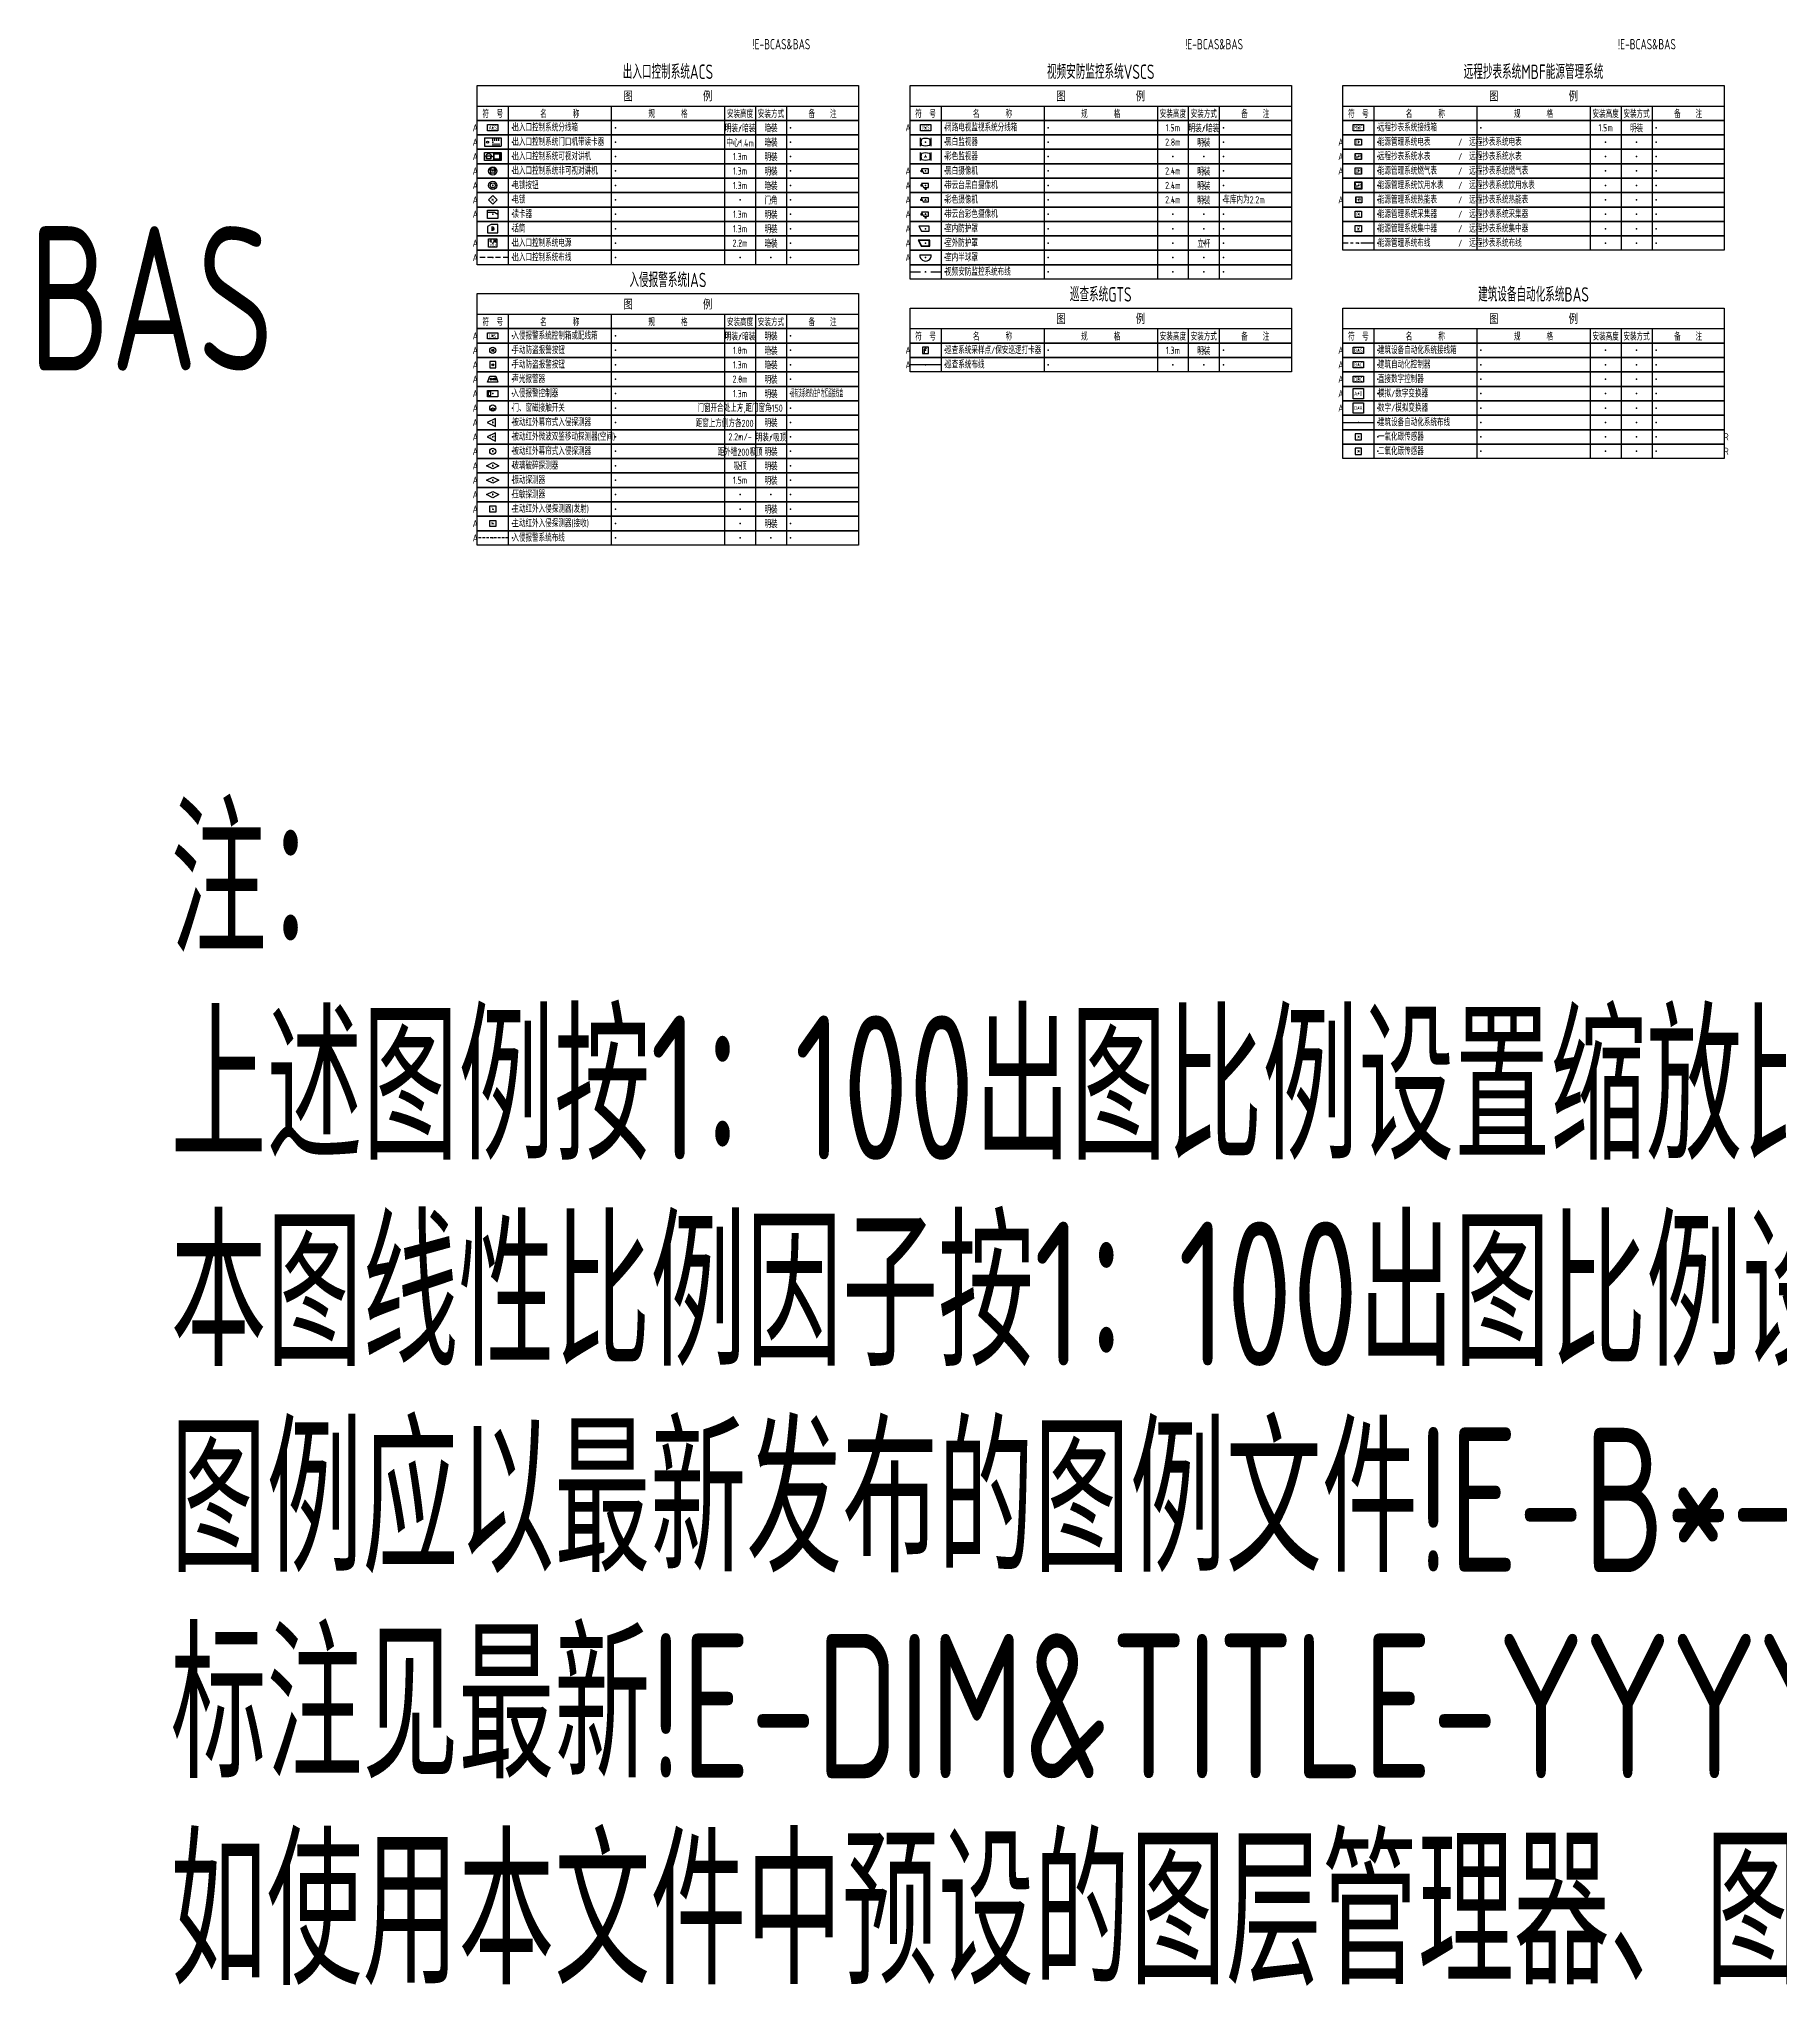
# Model space of a CAD drawing. Extents: x -337 to 273738, y -225 to 2088994.
# Drawn here: x 2193 to 86623, y 307517 to 402112 of the extents above; entities that cross this region are included whole.
import ezdxf
from ezdxf.enums import TextEntityAlignment as Align

# ---------------------------------------------------------------- set-up
doc = ezdxf.new("R2010")
doc.units = 0
doc.header["$LTSCALE"] = 1000
for name, pattern in [('DASHDOT', [1, 0.5, -0.25, 0, -0.25]), ('HIDDEN', [0.375, 0.25, -0.125]), ('HIDDEN2', [0.1875, 0.125, -0.0625]), ('PHANTOM2', [1.25, 0.625, -0.125, 0.125, -0.125, 0.125, -0.125])]:
    doc.linetypes.add(name, pattern=pattern)
doc.layers.get('0').update_dxf_attribs({"linetype": 'CONTINUOUS'})
for name, color, linetype in [('E-ACS-DEVC', 3, 'CONTINUOUS'), ('E-ACS-EQPM', 2, 'CONTINUOUS'), ('E-ACS-WIRE', 4, 'HIDDEN'), ('E-BAS-DEVC', 3, 'CONTINUOUS'), ('E-BAS-EQPM', 3, 'CONTINUOUS'), ('E-BAS-WIRE', 4, 'CONTINUOUS'), ('E-GTS-DEVC', 3, 'CONTINUOUS'), ('E-GTS-WIRE', 4, 'CONTINUOUS'), ('E-IAS-DEVC', 3, 'CONTINUOUS'), ('E-IAS-EQPM', 2, 'CONTINUOUS'), ('E-IAS-WIRE', 4, 'HIDDEN2'), ('E-MBF-DEVC', 3, 'CONTINUOUS'), ('E-MBF-EQPM', 3, 'CONTINUOUS'), ('E-MBF-WIRE', 4, 'PHANTOM2'), ('E-UNIV-DIAG', 2, 'CONTINUOUS'), ('E-UNIV-EL', 140, 'CONTINUOUS'), ('E-UNIV-NOTE', 6, 'CONTINUOUS'), ('E-VSCS-DEVC', 3, 'CONTINUOUS'), ('E-VSCS-EQPM', 3, 'CONTINUOUS'), ('E-VSCS-WIRE', 4, 'DASHDOT')]:
    doc.layers.add(name, color=color, linetype=linetype)
doc.styles.add('TH-STYLE3', font='tssdeng.shx', dxfattribs={"width": 0.65, "bigfont": 'tssdchn.shx'})

# ---------------------------------------------------------------- blocks, each defined once
blk = doc.blocks.new('E-BKTS2')
for p, q in [((0, 0), (185, 0)), ((0, -7), (0, 0)), ((185, 0), (185, -7)), ((185, -7), (0, -7))]:
    blk.add_line(p, q)
at = {"linetype": 'Continuous'}
for p, q in [((15, 0), (15, -7)), ((65, 0), (65, -7)), ((120, 0), (120, -7)), ((135, 0), (135, -7)), ((150, 0), (150, -7))]:
    blk.add_line(p, q, dxfattribs=at)
for p in [(7.5, -3.5), (17, -3.5), (67, -3.5), (127.5, -3.5), (142.5, -3.5), (152, -3.5)]:
    blk.add_point(p, dxfattribs=at)
blk = doc.blocks.new('E-BACS31')
blk.add_lwpolyline([(-2, -2), (-2, 2), (2, 2), (2, -2)], close=True)
at = {"layer": 'E-UNIV-EL'}
for p, q in [((-1.5, 1.25), (-1.5, 0.75)), ((-1, 1.75), (-1, 0.25)), ((0.5, 1.75), (0.5, 1.25)), ((0.5, 1.25), (1.5, 1.25)), ((0.5, 0.75), (1.5, 0.75)), ((0.5, 0.25), (0.5, 0.75)), ((1.5, 1.75), (1.5, 1.25)), ((1.5, 0.25), (1.5, 0.75))]:
    blk.add_line(p, q, dxfattribs=at)
at = {"layer": 'E-UNIV-EL', "style": 'TH-STYLE3', "width": 0.7}
for tag, height, p in [('F1', 0.7, (-0.5, 0.5)), ('F', 1.3, (0, -1))]:
    blk.add_attdef(tag, text='', height=height, dxfattribs=at).set_placement(p, align=Align.MIDDLE)
blk = doc.blocks.new('E-BKTS1')
blk.add_line((0, -10), (185, -10))
at = {"linetype": 'Continuous'}
for p, q in [((15, -10), (15, -17)), ((65, -10), (65, -17)), ((120, -10), (120, -17)), ((135, -10), (135, -17)), ((150, -10), (150, -17))]:
    blk.add_line(p, q, dxfattribs=at)
blk.add_lwpolyline([(0, 0), (185, 0), (185, -17), (0, -17)], close=True)
at = {"layer": 'E-UNIV-NOTE', "style": 'TH-STYLE3', "width": 0.7}
for s, height, p in [('图                例', 5, (92.5, -5)), ('安装高度', 3.5, (127.5, -13.5)), ('安装方式', 3.5, (142.5, -13.5))]:
    blk.add_text(s, height=height, dxfattribs=at).set_placement(p, align=Align.MIDDLE)
at = {"layer": 'E-UNIV-NOTE', "linetype": 'Continuous', "style": 'TH-STYLE3', "width": 0.7}
for s, p in [('符  号', (7.5, -13.5)), ('名       称', (40, -13.5)), ('规       格', (92.5, -13.5)), ('备    注', (167.5, -13.5))]:
    blk.add_text(s, height=3.5, dxfattribs=at).set_placement(p, align=Align.MIDDLE)
blk = doc.blocks.new('E-BACS61')
blk.add_lwpolyline([(-2.5, 1), (-2.5, -2), (2.5, -2), (2.5, 2), (-0.77, 2)], close=True)
at = {"layer": 'E-UNIV-EL'}
blk.add_line((-0.5, 1), (-0.5, -1), dxfattribs=at)
blk.add_arc((0, 0), 0.75, 228.18969, 131.81031, dxfattribs=at)
blk = doc.blocks.new('E-BACS02-1')
blk.add_lwpolyline([(-4, 2), (4, 2), (4, -2), (-4, -2)], close=True)
at = {"layer": 'E-UNIV-EL'}
blk.add_lwpolyline([(-1.13, -0.16), (-0.5, -0.16, 1), (-3.5, -0.16), (-2.87, -0.16)], format="xyb", dxfattribs=at)
for points in [[(-3.12, -1.16), (-2.75, 0.34), (-1.25, 0.34), (-0.88, -1.16)], [(0.5, -1.5), (0.5, 1.5), (3.5, 1.5), (3.5, -1.5)], [(0.75, -1.25), (0.75, 1.25), (3.25, 1.25), (3.25, -1.25)]]:
    blk.add_lwpolyline(points, close=True, dxfattribs=at)
blk = doc.blocks.new('E-BACS02')
blk.add_circle((0, 0), 2)
at = {"layer": 'E-UNIV-EL'}
blk.add_lwpolyline([(0.87, 0), (1.5, 0, 1), (-1.5, 0), (-0.87, 0)], format="xyb", dxfattribs=at)
blk.add_lwpolyline([(-1.12, -1), (-0.75, 0.5), (0.75, 0.5), (1.12, -1)], close=True, dxfattribs=at)
blk = doc.blocks.new('E-BACS51')
blk.add_circle((0, 0), 2)
at = {"layer": 'E-UNIV-EL'}
blk.add_circle((0, 0), 1.25, dxfattribs=at)
at = {"layer": 'E-UNIV-EL', "style": 'TH-STYLE3', "width": 0.7}
blk.add_attdef('F', text='', height=1.3, dxfattribs=at).set_placement((0, 0), align=Align.MIDDLE)
blk = doc.blocks.new('E-BACS41')
blk.add_lwpolyline([(-2.5, 2), (2.5, 2), (2.5, -2), (-2.5, -2)], close=True)
at = {"layer": 'E-UNIV-EL'}
for p, q in [((-2.5, 1), (0.77, 1)), ((0.77, 1), (2.5, 0))]:
    blk.add_line(p, q, dxfattribs=at)
blk = doc.blocks.new('E-BACS21')
blk.add_lwpolyline([(0, -2.12), (-2.12, 0), (0, 2.12), (2.12, 0)], close=True)
at = {"layer": 'E-UNIV-EL', "style": 'TH-STYLE3', "width": 0.7}
blk.add_attdef('F', text='', height=1.3, dxfattribs=at).set_placement((0, 0), align=Align.MIDDLE)
blk = doc.blocks.new('E-BACS01')
for p, q in [((-4, 2), (-4, -2)), ((-4, 2), (4, 2)), ((4, 2), (4, -2)), ((-4, -2), (4, -2))]:
    blk.add_line(p, q)
at = {"layer": 'E-UNIV-EL'}
for p, q in [((0, 1), (0, 2)), ((0, 0.67), (0, 2)), ((1, 0.67), (1, 2)), ((2, 0.67), (2, 2)), ((3, 0.67), (3, 2)), ((0, -0.67), (0, -2)), ((0, -1), (0, -2)), ((1, -0.67), (1, -2)), ((2, -0.67), (2, -2)), ((3, -0.67), (3, -2))]:
    blk.add_line(p, q, dxfattribs=at)
blk.add_circle((-2.5, 0), 0.5, dxfattribs=at)
blk = doc.blocks.new('E-BACS11')
blk.add_lwpolyline([(-2.5, -1.5), (-2.5, 1.5), (2.5, 1.5), (2.5, -1.5)], close=True)
at = {"layer": 'E-UNIV-EL', "style": 'TH-STYLE3', "width": 0.7}
blk.add_attdef('BOX', text='', height=2, dxfattribs=at).set_placement((0, 0), align=Align.MIDDLE)
blk = doc.blocks.new('出入口控制系统')
at = {"layer": 'E-ACS-WIRE'}
blk.add_line((1500, -8350), (0, -8350), dxfattribs=at)
at = {"layer": 'E-ACS-DEVC', "xscale": 100, "yscale": 100, "zscale": 100}
for name, p in [('E-BACS01', (750, -2750)), ('E-BACS02-1', (750, -3450)), ('E-BACS02', (750, -4150)), ('E-BACS41', (750, -6250)), ('E-BACS61', (750, -6950))]:
    blk.add_blockref(name, p, dxfattribs=at)
for name, p, values in [('E-BACS51', (750, -4850), {'F': 'E'}), ('E-BACS21', (750, -5550), {'F': 'EL'}), ('E-BACS31', (750, -7650), {'F1': '2', 'F': 'PSU'})]:
    blk.add_blockref(name, p, dxfattribs=at).add_auto_attribs(values)
at = {"layer": 'E-ACS-EQPM', "xscale": 100, "yscale": 100, "zscale": 100}
blk.add_blockref('E-BACS11', (750, -2050), dxfattribs=at).add_auto_attribs({'BOX': 'ACS'})
at = {"layer": 'E-UNIV-DIAG', "xscale": 100, "yscale": 100, "zscale": 100}
for name, p in [('E-BKTS1', (0, 0)), ('E-BKTS2', (0, -1700)), ('E-BKTS2', (0, -2400)), ('E-BKTS2', (0, -3100)), ('E-BKTS2', (0, -3800)), ('E-BKTS2', (0, -4500)), ('E-BKTS2', (0, -5200)), ('E-BKTS2', (0, -5900)), ('E-BKTS2', (0, -6600)), ('E-BKTS2', (0, -7300)), ('E-BKTS2', (0, -8000))]:
    blk.add_blockref(name, p, dxfattribs=at)
at = {"layer": 'E-UNIV-NOTE', "style": 'TH-STYLE3', "width": 0.7}
for s, height, p in [('出入口控制系统ACS', 700, (9250, 700)), ('A', 350, (-100, -2050)), ('明装/暗装', 350, (12750, -2050)), ('暗装', 350, (14250, -2050)), ('A', 350, (-100, -2750)), ('中心1.4m', 350, (12750, -2750)), ('暗装', 350, (14250, -2750)), ('A', 350, (-100, -3450)), ('1.3m', 350, (12750, -3450)), ('明装', 350, (14250, -3450)), ('A', 350, (-100, -4150)), ('A', 350, (-100, -4850)), ('1.3m', 350, (12750, -4150)), ('1.3m', 350, (12750, -4850)), ('暗装', 350, (14250, -4850)), ('明装', 350, (14250, -4150)), ('A', 350, (-100, -5550)), ('门角', 350, (14250, -5550)), ('A', 350, (-100, -6250)), ('1.3m', 350, (12750, -6250)), ('明装', 350, (14250, -6250)), ('A', 350, (-100, -7650)), ('2.2m', 350, (12750, -7650)), ('1.3m', 350, (12750, -6950)), ('暗装', 350, (14250, -7650)), ('明装', 350, (14250, -6950)), ('A', 350, (-100, -8350))]:
    blk.add_text(s, height=height, dxfattribs=at).set_placement(p, align=Align.MIDDLE)
at = {"layer": 'E-UNIV-NOTE', "linetype": 'Continuous', "style": 'TH-STYLE3', "width": 0.7}
for s, p in [('出入口控制系统分线箱', (1700, -2050)), ('电锁按钮', (1700, -4850)), ('电锁', (1700, -5550)), ('读卡器', (1700, -6250)), ('话筒', (1700, -6950)), ('出入口控制系统电源', (1700, -7650))]:
    blk.add_text(s, height=350, dxfattribs=at).set_placement(p, align=Align.MIDDLE_LEFT)
at = {"layer": 'E-UNIV-NOTE', "style": 'TH-STYLE3', "width": 0.7}
for s, p in [('出入口控制系统门口机带读卡器', (1700, -2750)), ('出入口控制系统可视对讲机', (1700, -3450)), ('出入口控制系统非可视对讲机', (1700, -4150)), ('出入口控制系统布线', (1700, -8350))]:
    blk.add_text(s, height=350, dxfattribs=at).set_placement(p, align=Align.MIDDLE_LEFT)
blk = doc.blocks.new('E-BIAS111')
blk.add_circle((0, 0), 1.5)
at = {"layer": 'E-UNIV-EL', "style": 'TH-STYLE3', "width": 0.6}
blk.add_attdef('F', text='', height=1.3, dxfattribs=at).set_placement((0, 0), align=Align.MIDDLE)
blk = doc.blocks.new('E-BIAS110')
blk.add_lwpolyline([(1.33, -2), (1.33, 2), (-2.67, 0)], close=True)
at = {"layer": 'E-UNIV-EL', "style": 'TH-STYLE3', "width": 0.5}
blk.add_attdef('F', text='', height=1.3, dxfattribs=at).set_placement((0, 0), align=Align.MIDDLE)
blk = doc.blocks.new('E-BIAS120')
blk.add_lwpolyline([(1.33, -2), (1.33, 2), (-2.67, 0)], close=True)
at = {"layer": 'E-UNIV-EL', "style": 'TH-STYLE3', "width": 0.5}
blk.add_attdef('F', text='', height=1.3, dxfattribs=at).set_placement((0, 0), align=Align.MIDDLE)
blk = doc.blocks.new('E-BIAS100')
blk.add_circle((0, 0), 1.5)
at = {"layer": 'E-UNIV-EL'}
blk.add_lwpolyline([(-0.81, 0), (-0.81, -0.81), (0.81, -0.81), (0.81, 0)], dxfattribs=at)
blk = doc.blocks.new('E-BIAS020')
blk.add_lwpolyline([(-2.5, -1.5), (-1.5, 1.5), (1.5, 1.5), (2.5, -1.5)], close=True)
at = {"layer": 'E-UNIV-EL'}
for p, q in [((-1.1, 0.35), (-0.4, -0.35)), ((-0.4, 0.35), (-1.1, -0.35)), ((0.25, 0.25), (0.25, -0.25)), ((0.25, 0.25), (0.65, 0.25)), ((1.25, 0.5), (0.65, 0.25)), ((0.65, 0.25), (0.65, -0.25)), ((1.25, 0.5), (1.25, -0.5)), ((0.65, -0.25), (0.25, -0.25)), ((1.25, -0.5), (0.65, -0.25))]:
    blk.add_line(p, q, dxfattribs=at)
blk.add_circle((-0.75, 0), 0.5, dxfattribs=at)
blk = doc.blocks.new('E-BIAS010')
blk.add_lwpolyline([(-2.5, -1.5), (-2.5, 1.5), (2.5, 1.5), (2.5, -1.5)], close=True)
at = {"layer": 'E-UNIV-EL'}
for p, q in [((-2, 1), (-1, 1)), ((-2, -1), (-2, 1)), ((-1, -1), (-1, 1)), ((-2, -1), (-1, -1))]:
    blk.add_line(p, q, dxfattribs=at)
blk = doc.blocks.new('E-BIAS000')
blk.add_lwpolyline([(-2.5, -1.5), (-2.5, 1.5), (2.5, 1.5), (2.5, -1.5)], close=True)
at = {"layer": 'E-UNIV-EL', "style": 'TH-STYLE3', "width": 0.7}
blk.add_attdef('BOX', text='', height=2, dxfattribs=at).set_placement((0, 0), align=Align.MIDDLE)
blk = doc.blocks.new('E-BIAS200')
blk.add_circle((0, 0), 1.5)
at = {"layer": 'E-UNIV-EL'}
blk.add_circle((0, 0), 0.5, dxfattribs=at)
blk = doc.blocks.new('E-BIAS201')
blk.add_lwpolyline([(-1.5, -1.5), (1.5, -1.5), (1.5, 1.5), (-1.5, 1.5)], close=True)
at = {"layer": 'E-UNIV-EL'}
blk.add_circle((0, 0), 0.5, dxfattribs=at)
blk = doc.blocks.new('E-BIAS150')
blk.add_lwpolyline([(0, 1.5), (3, 0), (0, -1.5), (-3, 0)], close=True)
at = {"layer": 'E-UNIV-EL', "style": 'TH-STYLE3', "width": 0.7}
blk.add_attdef('F', text='', height=1.3, dxfattribs=at).set_placement((0, 0), align=Align.MIDDLE)
blk = doc.blocks.new('E-BIAS160')
blk.add_lwpolyline([(0, 1.5), (3, 0), (0, -1.5), (-3, 0)], close=True)
at = {"layer": 'E-UNIV-EL', "style": 'TH-STYLE3', "width": 0.7}
blk.add_attdef('F', text='', height=1.3, dxfattribs=at).set_placement((0, 0), align=Align.MIDDLE)
blk = doc.blocks.new('E-BIAS300')
blk.add_lwpolyline([(-1.5, -1.5), (-1.5, 1.5), (1.5, 1.5), (1.5, -1.5)], close=True)
at = {"layer": 'E-UNIV-EL', "style": 'TH-STYLE3', "width": 0.7}
blk.add_attdef('F', text='', height=1.3, dxfattribs=at).set_placement((0, 0), align=Align.MIDDLE)
blk = doc.blocks.new('E-BIAS301')
blk.add_lwpolyline([(-1.5, -1.5), (-1.5, 1.5), (1.5, 1.5), (1.5, -1.5)], close=True)
at = {"layer": 'E-UNIV-EL', "style": 'TH-STYLE3', "width": 0.7}
blk.add_attdef('F', text='', height=1.3, dxfattribs=at).set_placement((0, 0), align=Align.MIDDLE)
blk = doc.blocks.new('入侵报警系统')
at = {"layer": 'E-IAS-WIRE'}
blk.add_line((1500, -11850), (0, -11850), dxfattribs=at)
at = {"layer": 'E-IAS-DEVC', "xscale": 100, "yscale": 100, "zscale": 100}
for name, p in [('E-BIAS200', (750, -2750)), ('E-BIAS201', (750, -3450)), ('E-BIAS020', (750, -4150)), ('E-BIAS010', (750, -4850)), ('E-BIAS100', (750, -5550))]:
    blk.add_blockref(name, p, dxfattribs=at)
for name, p, values in [('E-BIAS110', (750, -6250), {'F': 'IR'}), ('E-BIAS120', (750, -6950), {'F': 'IR/M'}), ('E-BIAS150', (750, -8350), {'F': 'B'}), ('E-BIAS160', (750, -9050), {'F': 'A'}), ('E-BIAS160', (750, -9750), {'F': 'P'}), ('E-BIAS300', (750, -10450), {'F': 'Tx'}), ('E-BIAS301', (750, -11150), {'F': 'Rx'})]:
    blk.add_blockref(name, p, dxfattribs=at).add_auto_attribs(values)
at = {"layer": 'E-IAS-DEVC'}
ref = blk.add_blockref('E-BIAS111', (750, -7650), dxfattribs=dict(at, xscale=100, yscale=100, zscale=100))
ref.add_attrib('F', 'IR', dxfattribs={"layer": 'E-UNIV-EL', "height": 130, "style": 'TH-STYLE3', "width": 0.5}).set_placement((750, -7650), align=Align.MIDDLE)
at = {"layer": 'E-IAS-EQPM', "xscale": 100, "yscale": 100, "zscale": 100}
blk.add_blockref('E-BIAS000', (750, -2050), dxfattribs=at).add_auto_attribs({'BOX': 'IAS'})
at = {"layer": 'E-UNIV-DIAG', "xscale": 100, "yscale": 100, "zscale": 100}
for name, p in [('E-BKTS1', (0, 0)), ('E-BKTS2', (0, -1700)), ('E-BKTS2', (0, -2400)), ('E-BKTS2', (0, -3100)), ('E-BKTS2', (0, -3800)), ('E-BKTS2', (0, -4500)), ('E-BKTS2', (0, -5200)), ('E-BKTS2', (0, -5900)), ('E-BKTS2', (0, -6600)), ('E-BKTS2', (0, -7300)), ('E-BKTS2', (0, -8000)), ('E-BKTS2', (0, -8700)), ('E-BKTS2', (0, -9400)), ('E-BKTS2', (0, -10100)), ('E-BKTS2', (0, -10800)), ('E-BKTS2', (0, -11500))]:
    blk.add_blockref(name, p, dxfattribs=at)
at = {"layer": 'E-UNIV-NOTE', "style": 'TH-STYLE3', "width": 0.7}
for s, height, p in [('入侵报警系统IAS', 700, (9250, 700)), ('A', 350, (-100, -2050)), ('明装/暗装', 350, (12750, -2050)), ('明装', 350, (14250, -2050)), ('A', 350, (-100, -2750)), ('1.0m', 350, (12750, -2750)), ('暗装', 350, (14250, -2750)), ('A', 350, (-100, -3450)), ('1.3m', 350, (12750, -3450)), ('暗装', 350, (14250, -3450)), ('A', 350, (-100, -4150)), ('A', 350, (-100, -4850)), ('2.0m', 350, (12750, -4150)), ('1.3m', 350, (12750, -4850)), ('明装', 350, (14250, -4150)), ('明装', 350, (14250, -4850)), ('A', 350, (-100, -5550)), ('门窗开合处上方,距门窗角150', 350, (12750, -5550)), ('A', 350, (-100, -6250)), ('距窗上方侧方各200', 350, (12000, -6250)), ('明装', 350, (14250, -6250)), ('A', 350, (-100, -6950)), ('A', 350, (-100, -7650)), ('距外墙200吸顶', 350, (12750, -7650)), ('2.2m/-', 350, (12750, -6950)), ('明装/吸顶', 350, (14250, -6950)), ('明装', 350, (14250, -7650)), ('A', 350, (-100, -8350)), ('吸顶', 350, (12750, -8350)), ('明装', 350, (14250, -8350)), ('A', 350, (-100, -9050)), ('1.5m', 350, (12750, -9050)), ('明装', 350, (14250, -9050)), ('A', 350, (-100, -9750)), ('A', 350, (-100, -10450)), ('明装', 350, (14250, -10450)), ('A', 350, (-100, -11150)), ('明装', 350, (14250, -11150)), ('A', 350, (-100, -11850))]:
    blk.add_text(s, height=height, dxfattribs=at).set_placement(p, align=Align.MIDDLE)
at = {"layer": 'E-UNIV-NOTE', "linetype": 'Continuous', "style": 'TH-STYLE3', "width": 0.7}
blk.add_text('入侵报警系统控制箱或配线箱', height=350, dxfattribs=at).set_placement((1700, -2050), align=Align.MIDDLE_LEFT)
at = {"layer": 'E-UNIV-NOTE', "style": 'TH-STYLE3'}
for s, width, p in [('手动防盗报警按钮', 0.7, (1700, -2750)), ('手动防盗报警按钮', 0.7, (1700, -3450)), ('声光报警器', 0.7, (1700, -4150)), ('入侵报警控制器', 0.7, (1700, -4850)), ('没有该系统的住户为预留接线盒', 0.4, (15200, -4850)), ('门、窗磁接触开关', 0.7, (1700, -5550)), ('被动红外幕帘式入侵探测器', 0.7, (1700, -6250)), ('被动红外微波双鉴移动探测器(空间)', 0.7, (1700, -6950)), ('被动红外幕帘式入侵探测器', 0.7, (1700, -7650)), ('玻璃破碎探测器', 0.7, (1700, -8350)), ('振动探测器', 0.7, (1700, -9050)), ('压敏探测器', 0.7, (1700, -9750)), ('主动红外入侵探测器(发射)', 0.7, (1700, -10450)), ('主动红外入侵探测器(接收)', 0.7, (1700, -11150)), ('入侵报警系统布线', 0.7, (1700, -11850))]:
    blk.add_text(s, height=350, dxfattribs=dict(at, width=width)).set_placement(p, align=Align.MIDDLE_LEFT)
blk = doc.blocks.new('E-BVSCS000')
blk.add_lwpolyline([(-2.5, -1.5), (-2.5, 1.5), (2.5, 1.5), (2.5, -1.5)], close=True)
at = {"layer": 'E-UNIV-EL', "style": 'TH-STYLE3', "width": 0.5}
blk.add_attdef('BOX', text='', height=2, dxfattribs=at).set_placement((0, 0), align=Align.MIDDLE)
blk = doc.blocks.new('E-BVSCS010')
for p, q in [((-2.5, -2), (-2.5, 2)), ((2.5, 2), (2.5, -2))]:
    blk.add_line(p, q)
for centre, radius, start, end in [((2.375, 0), 4.625, 161.075356, 198.924644), ((0, -6.375), 8.125, 75.749967, 104.250033), ((-2.375, 0), 4.625, 341.075356, 18.924644), ((0, 6.375), 8.125, 255.749967, 284.250033)]:
    blk.add_arc(centre, radius, start, end)
blk = doc.blocks.new('E-BVSCS011')
for p, q in [((-2.5, -2), (-2.5, 2)), ((2.5, 2), (2.5, -2))]:
    blk.add_line(p, q)
for centre, radius, start, end in [((2.37, 0), 4.62, 161.07536, 198.92464), ((0, -6.37), 8.12, 75.74997, 104.25003), ((-2.38, 0), 4.62, 341.07536, 18.92464), ((0, 6.38), 8.12, 255.74997, 284.25003)]:
    blk.add_arc(centre, radius, start, end)
at = {"layer": 'E-UNIV-EL', "const_width": 0.25}
for points in [[(-0.12, 0.67, 1), (0.12, 0.67, 1)], [(-0.62, -0.33, 1), (-0.38, -0.33, 1)], [(0.38, -0.33, 1), (0.62, -0.33, 1)]]:
    blk.add_lwpolyline(points, format="xyb", close=True, dxfattribs=at)
blk = doc.blocks.new('E-BVSCS110')
blk.add_lwpolyline([(-1.3, -0.4), (-2.2, -0.4), (-2.2, 0.4), (-1.7, 0.4)])
blk.add_lwpolyline([(1.5, 1), (-2, 1), (-1, -1), (1.5, -1)], close=True)
at = {"layer": 'E-UNIV-EL', "const_width": 0.2}
for points in [[(-0.1, 0.4, 1), (0.1, 0.4, 1)], [(-0.5, -0.4, 1), (-0.3, -0.4, 1)], [(0.3, -0.4, 1), (0.5, -0.4, 1)]]:
    blk.add_lwpolyline(points, format="xyb", close=True, dxfattribs=at)
blk = doc.blocks.new('E-BVSCS111')
blk.add_lwpolyline([(-1.3, -0.4), (-2.2, -0.4), (-2.2, 0.4), (-1.7, 0.4)])
for points in [[(1.5, 1), (-2, 1), (-1, -1), (1.5, -1)], [(-0.4, -1.8), (0.4, -1.8), (0, -1)]]:
    blk.add_lwpolyline(points, close=True)
at = {"layer": 'E-UNIV-EL', "const_width": 0.2}
for points in [[(-0.1, 0.4, 1), (0.1, 0.4, 1)], [(-0.5, -0.4, 1), (-0.3, -0.4, 1)], [(0.3, -0.4, 1), (0.5, -0.4, 1)]]:
    blk.add_lwpolyline(points, format="xyb", close=True, dxfattribs=at)
blk = doc.blocks.new('E-BVSCS100')
blk.add_lwpolyline([(-1.3, -0.4), (-2.2, -0.4), (-2.2, 0.4), (-1.7, 0.4)])
blk.add_lwpolyline([(1.5, 1), (-2, 1), (-1, -1), (1.5, -1)], close=True)
blk = doc.blocks.new('E-BVSCS101')
blk.add_lwpolyline([(-1.3, -0.4), (-2.2, -0.4), (-2.2, 0.4), (-1.7, 0.4)])
for points in [[(1.5, 1), (-2, 1), (-1, -1), (1.5, -1)], [(-0.4, -1.8), (0.4, -1.8), (0, -1)]]:
    blk.add_lwpolyline(points, close=True)
blk = doc.blocks.new('E-BVSCS200')
blk.add_lwpolyline([(1.75, -1.25), (1.75, 1.25), (-3.24, 1.25), (-1.99, -1.25)], close=True)
blk = doc.blocks.new('E-BVSCS201')
blk.add_lwpolyline([(2, -1.5), (2, 1.5), (-3.65, 1.5), (-2.15, -1.5)], close=True)
at = {"layer": 'E-UNIV-EL'}
blk.add_lwpolyline([(1.75, -1.25), (1.75, 1.25), (-3.24, 1.25), (-1.99, -1.25)], close=True, dxfattribs=at)
blk = doc.blocks.new('E-BVSCS210')
blk.add_line((-2.75, 1.25), (2.75, 1.25))
blk.add_arc((0, 1.01), 2.76, 175.02089, 4.97911)
blk = doc.blocks.new('视频安防监控系统')
at = {"layer": 'E-VSCS-WIRE'}
blk.add_line((0, -9050), (1500, -9050), dxfattribs=at)
at = {"layer": 'E-UNIV-DIAG', "xscale": 100, "yscale": 100, "zscale": 100}
for name, p in [('E-BKTS1', (0, 0)), ('E-BKTS2', (0, -1700)), ('E-BKTS2', (0, -2400)), ('E-BKTS2', (0, -3100)), ('E-BKTS2', (0, -3800)), ('E-BKTS2', (0, -4500)), ('E-BKTS2', (0, -5200)), ('E-BKTS2', (0, -5900)), ('E-BKTS2', (0, -6600)), ('E-BKTS2', (0, -7300)), ('E-BKTS2', (0, -8000)), ('E-BKTS2', (0, -8700))]:
    blk.add_blockref(name, p, dxfattribs=at)
at = {"layer": 'E-VSCS-DEVC', "xscale": 100, "yscale": 100, "zscale": 100}
for name, p in [('E-BVSCS100', (750, -4150)), ('E-BVSCS110', (740, -5550)), ('E-BVSCS101', (750, -4850)), ('E-BVSCS111', (750, -6250)), ('E-BVSCS201', (750, -7650)), ('E-BVSCS200', (750, -6950)), ('E-BVSCS210', (750, -8350))]:
    blk.add_blockref(name, p, dxfattribs=at)
at = {"layer": 'E-VSCS-EQPM', "xscale": 100, "yscale": 100, "zscale": 100}
blk.add_blockref('E-BVSCS000', (750, -2050), dxfattribs=at).add_auto_attribs({'BOX': 'VSCS'})
for name, p in [('E-BVSCS010', (750, -2750)), ('E-BVSCS011', (750, -3450))]:
    blk.add_blockref(name, p, dxfattribs=at)
at = {"layer": 'E-UNIV-NOTE', "style": 'TH-STYLE3', "width": 0.7}
for s, height, p in [('视频安防监控系统VSCS', 700, (9250, 700)), ('A', 350, (-100, -2050)), ('1.5m', 350, (12750, -2050)), ('明装/暗装', 350, (14250, -2050)), ('2.8m', 350, (12750, -2750)), ('明装', 350, (14250, -2750)), ('A', 350, (-100, -4150)), ('A', 350, (-100, -4850)), ('2.4m', 350, (12750, -4150)), ('2.4m', 350, (12750, -4850)), ('明装', 350, (14250, -4150)), ('明装', 350, (14250, -4850)), ('A', 350, (-100, -5550)), ('2.4m', 350, (12750, -5550)), ('明装', 350, (14250, -5550)), ('A', 350, (-100, -6250)), ('A', 350, (-100, -6950)), ('A', 350, (-100, -7650)), ('立杆', 350, (14250, -7650)), ('A', 350, (-100, -8350))]:
    blk.add_text(s, height=height, dxfattribs=at).set_placement(p, align=Align.MIDDLE)
at = {"layer": 'E-UNIV-NOTE', "linetype": 'Continuous', "style": 'TH-STYLE3', "width": 0.7}
for s, p in [('闭路电视监视系统分线箱', (1700, -2050)), ('视频安防监控系统布线', (1700, -9050))]:
    blk.add_text(s, height=350, dxfattribs=at).set_placement(p, align=Align.MIDDLE_LEFT)
at = {"layer": 'E-UNIV-NOTE', "style": 'TH-STYLE3', "width": 0.7}
for s, p in [('黑白监视器', (1700, -2750)), ('彩色监视器', (1700, -3450)), ('带云台黑白摄像机', (1700, -4850)), ('黑白摄像机', (1700, -4157)), ('彩色摄像机', (1700, -5550)), ('车库内为2.2m', (15200, -5550)), ('带云台彩色摄像机', (1700, -6250)), ('室内防护罩', (1700, -6950)), ('室外防护罩', (1700, -7650)), ('室内半球罩', (1700, -8350))]:
    blk.add_text(s, height=350, dxfattribs=at).set_placement(p, align=Align.MIDDLE_LEFT)
blk = doc.blocks.new('E-BGTS10')
blk.add_lwpolyline([(-1.5, -1.5), (1.5, -1.5), (1.5, 1.5), (-1.5, 1.5)], close=True)
at = {"layer": 'E-UNIV-EL'}
blk.add_line((-0.5, -1.5), (-0.5, 0.5), dxfattribs=at)
blk.add_arc((0, 0.46), 0.502, 5.04448, 174.95552, dxfattribs=at)
blk = doc.blocks.new('巡查系统')
at = {"layer": 'E-GTS-WIRE'}
blk.add_line((1500, -2750), (0, -2750), dxfattribs=at)
at = {"layer": 'E-GTS-DEVC', "xscale": 100, "yscale": 100, "zscale": 100}
blk.add_blockref('E-BGTS10', (750, -2050), dxfattribs=at)
at = {"layer": 'E-UNIV-DIAG', "xscale": 100, "yscale": 100, "zscale": 100}
for name, p in [('E-BKTS1', (0, 0)), ('E-BKTS2', (0, -1700)), ('E-BKTS2', (0, -2400))]:
    blk.add_blockref(name, p, dxfattribs=at)
at = {"layer": 'E-UNIV-NOTE', "style": 'TH-STYLE3', "width": 0.7}
for s, height, p in [('巡查系统GTS', 700, (9250, 700)), ('A', 350, (-100, -2050)), ('1.3m', 350, (12750, -2050)), ('明装', 350, (14250, -2050)), ('A', 350, (-100, -2750))]:
    blk.add_text(s, height=height, dxfattribs=at).set_placement(p, align=Align.MIDDLE)
for s, p in [('巡查系统采样点/保安巡逻打卡器', (1700, -2050)), ('巡查系统布线', (1700, -2750))]:
    blk.add_text(s, height=350, dxfattribs=at).set_placement(p, align=Align.MIDDLE_LEFT)
blk = doc.blocks.new('E-BMBF01')
blk.add_lwpolyline([(-2.5, -1.5), (-2.5, 1.5), (2.5, 1.5), (2.5, -1.5)], close=True)
at = {"layer": 'E-UNIV-EL', "style": 'TH-STYLE3', "width": 0.7}
blk.add_attdef('BOX', text='', height=2, dxfattribs=at).set_placement((0, 0), align=Align.MIDDLE)
blk = doc.blocks.new('E-BEMS110')
blk.add_lwpolyline([(-1.5, -1.5), (-1.5, 1.5), (1.5, 1.5), (1.5, -1.5)], close=True)
at = {"layer": 'E-UNIV-EL', "style": 'TH-STYLE3', "width": 0.6}
blk.add_attdef('FUNCTION', text='', height=2, dxfattribs=at).set_placement((0, 0), align=Align.MIDDLE)
blk = doc.blocks.new('E-BEMS120')
blk.add_lwpolyline([(-1.5, -1.5), (-1.5, 1.5), (1.5, 1.5), (1.5, -1.5)], close=True)
at = {"layer": 'E-UNIV-EL', "style": 'TH-STYLE3', "width": 0.6}
blk.add_attdef('FUNCTION', text='', height=2, dxfattribs=at).set_placement((0, 0), align=Align.MIDDLE)
blk = doc.blocks.new('E-BEMS130')
blk.add_lwpolyline([(-1.5, -1.5), (-1.5, 1.5), (1.5, 1.5), (1.5, -1.5)], close=True)
at = {"layer": 'E-UNIV-EL', "style": 'TH-STYLE3', "width": 0.6}
blk.add_attdef('FUNCTION', text='', height=2, dxfattribs=at).set_placement((0, 0), align=Align.MIDDLE)
blk = doc.blocks.new('E-BEMS100')
blk.add_lwpolyline([(-1.5, -1.5), (-1.5, 1.5), (1.5, 1.5), (1.5, -1.5)], close=True)
at = {"layer": 'E-UNIV-EL', "style": 'TH-STYLE3', "width": 0.6}
blk.add_attdef('FUNCTION', text='', height=2, dxfattribs=at).set_placement((0, 0), align=Align.MIDDLE)
blk = doc.blocks.new('E-BEMS111')
blk.add_lwpolyline([(-1.75, -1.75), (-1.75, 1.75), (1.75, 1.75), (1.75, -1.75)], close=True)
at = {"layer": 'E-UNIV-EL'}
blk.add_lwpolyline([(-1.5, -1.5), (-1.5, 1.5), (1.5, 1.5), (1.5, -1.5)], close=True, dxfattribs=at)
at = {"layer": 'E-UNIV-EL', "style": 'TH-STYLE3', "width": 0.6}
blk.add_attdef('FUNCTION', text='', height=2, dxfattribs=at).set_placement((0, 0), align=Align.MIDDLE)
blk = doc.blocks.new('E-BEMS200')
blk.add_lwpolyline([(-1.5, -1.5), (-1.5, 1.5), (1.5, 1.5), (1.5, -1.5)], close=True)
at = {"layer": 'E-UNIV-EL', "style": 'TH-STYLE3', "width": 0.6}
blk.add_attdef('FUNCTION', text='', height=2, dxfattribs=at).set_placement((0, 0), align=Align.MIDDLE)
blk = doc.blocks.new('E-BEMS201')
blk.add_lwpolyline([(-1.5, -1.5), (-1.5, 1.5), (1.5, 1.5), (1.5, -1.5)], close=True)
at = {"layer": 'E-UNIV-EL', "style": 'TH-STYLE3', "width": 0.6}
blk.add_attdef('FUNCTION', text='', height=2, dxfattribs=at).set_placement((0, 0), align=Align.MIDDLE)
blk = doc.blocks.new('远程抄表系统')
at = {"layer": 'E-MBF-WIRE'}
blk.add_line((1500, -7650), (0, -7650), dxfattribs=at)
at = {"layer": 'E-MBF-DEVC', "xscale": 100, "yscale": 100, "zscale": 100}
for name, p, values in [('E-BEMS100', (750, -2750), {'FUNCTION': 'EM'}), ('E-BEMS110', (750, -3450), {'FUNCTION': 'WM'}), ('E-BEMS111', (750, -4850), {'FUNCTION': 'WM'}), ('E-BEMS120', (750, -4150), {'FUNCTION': 'GM'}), ('E-BEMS130', (771, -5550), {'FUNCTION': 'HM'}), ('E-BEMS200', (750, -6250), {'FUNCTION': 'CJ'}), ('E-BEMS201', (750, -6950), {'FUNCTION': 'JZ'})]:
    blk.add_blockref(name, p, dxfattribs=at).add_auto_attribs(values)
at = {"layer": 'E-MBF-EQPM', "xscale": 100, "yscale": 100, "zscale": 100}
blk.add_blockref('E-BMBF01', (750, -2050), dxfattribs=at).add_auto_attribs({'BOX': 'MBF'})
at = {"layer": 'E-UNIV-DIAG', "xscale": 100, "yscale": 100, "zscale": 100}
for name, p in [('E-BKTS1', (0, 0)), ('E-BKTS2', (0, -1700)), ('E-BKTS2', (0, -2400)), ('E-BKTS2', (0, -3100)), ('E-BKTS2', (0, -3800)), ('E-BKTS2', (0, -4500)), ('E-BKTS2', (0, -5200)), ('E-BKTS2', (0, -5900)), ('E-BKTS2', (0, -6600)), ('E-BKTS2', (0, -7300))]:
    blk.add_blockref(name, p, dxfattribs=at)
at = {"layer": 'E-UNIV-NOTE', "style": 'TH-STYLE3', "width": 0.7}
for s, height, p in [('远程抄表系统MBF能源管理系统', 700, (9250, 700)), ('1.5m', 350, (12750, -2050)), ('明装', 350, (14250, -2050)), ('A', 350, (-100, -2750)), ('A', 350, (-100, -3450)), ('A', 350, (-100, -4150)), ('A', 350, (-100, -5550))]:
    blk.add_text(s, height=height, dxfattribs=at).set_placement(p, align=Align.MIDDLE)
for s, p in [('远程抄表系统接线箱', (1700, -2050)), ('能源管理系统电表', (1700, -2750)), ('/', (5592, -2750)), ('远程抄表系统电表', (6127, -2750)), ('远程抄表系统水表', (1700, -3450)), ('/', (5592, -3450)), ('远程抄表系统水表', (6127, -3450)), ('能源管理系统燃气表', (1700, -4150)), ('能源管理系统饮用水表', (1700, -4850)), ('/', (5592, -4150)), ('/', (5592, -4850)), ('远程抄表系统燃气表', (6127, -4150)), ('远程抄表系统饮用水表', (6127, -4850)), ('能源管理系统热能表', (1700, -5550)), ('/', (5592, -5550)), ('远程抄表系统热能表', (6127, -5550)), ('能源管理系统采集器', (1700, -6250)), ('/', (5592, -6250)), ('远程抄表系统采集器', (6127, -6250)), ('能源管理系统集中器', (1700, -6950)), ('能源管理系统布线', (1700, -7650)), ('/', (5592, -6950)), ('/', (5592, -7650)), ('远程抄表系统集中器', (6127, -6950)), ('远程抄表系统布线', (6127, -7650))]:
    blk.add_text(s, height=350, dxfattribs=at).set_placement(p, align=Align.MIDDLE_LEFT)
blk = doc.blocks.new('E-BEMS000')
for p, q in [((-2.5, -1.5), (-2.5, 1.5)), ((-2.5, 1.5), (2.5, 1.5)), ((2.5, 1.5), (2.5, -1.5)), ((2.5, -1.5), (-2.5, -1.5))]:
    blk.add_line(p, q)
at = {"layer": 'E-UNIV-EL', "style": 'TH-STYLE3', "width": 0.7}
blk.add_attdef('BOX', text='', height=2, dxfattribs=at).set_placement((0, 0), align=Align.MIDDLE)
blk = doc.blocks.new('E-BEMS010')
blk.add_lwpolyline([(-2.5, -1.5), (-2.5, 1.5), (2.5, 1.5), (2.5, -1.5)], close=True)
at = {"layer": 'E-UNIV-EL', "style": 'TH-STYLE3', "width": 0.7}
blk.add_attdef('BOX', text='', height=2, dxfattribs=at).set_placement((0, 0), align=Align.MIDDLE)
blk = doc.blocks.new('E-BEMS011')
blk.add_lwpolyline([(-2.5, -1.5), (-2.5, 1.5), (2.5, 1.5), (2.5, -1.5)], close=True)
at = {"layer": 'E-UNIV-EL', "style": 'TH-STYLE3', "width": 0.7}
blk.add_attdef('BOX', text='', height=2, dxfattribs=at).set_placement((0, 0), align=Align.MIDDLE)
blk = doc.blocks.new('E-BEMS020')
blk.add_lwpolyline([(-2.5, -2.5), (-2.5, 2.5), (2.5, 2.5), (2.5, -2.5)], close=True)
at = {"layer": 'E-UNIV-EL', "style": 'TH-STYLE3', "width": 0.7}
blk.add_attdef('BOX', text='', height=2, dxfattribs=at).set_placement((0, 0), align=Align.MIDDLE)
blk = doc.blocks.new('E-BEMS021')
blk.add_lwpolyline([(-2.5, -2.5), (-2.5, 2.5), (2.5, 2.5), (2.5, -2.5)], close=True)
at = {"layer": 'E-UNIV-EL', "style": 'TH-STYLE3', "width": 0.7}
blk.add_attdef('BOX', text='', height=2, dxfattribs=at).set_placement((0, 0), align=Align.MIDDLE)
blk = doc.blocks.new('E-BEMS030')
blk.add_lwpolyline([(-1.5, -1.5), (1.5, -1.5), (1.5, 1.5), (-1.5, 1.5)], close=True)
at = {"layer": 'E-UNIV-EL', "style": 'TH-STYLE3', "width": 0.7}
blk.add_attdef('F', text='', height=1.3, dxfattribs=at).set_placement((0, 0), align=Align.MIDDLE)
blk = doc.blocks.new('E-BEMS031')
blk.add_lwpolyline([(-1.5, -1.5), (1.5, -1.5), (1.5, 1.5), (-1.5, 1.5)], close=True)
at = {"layer": 'E-UNIV-EL', "style": 'TH-STYLE3', "width": 0.7}
for tag, height, p in [('F', 1.3, (0, 0)), ('F2', 0.65, (1.08625, -0.3125))]:
    blk.add_attdef(tag, text='', height=height, dxfattribs=at).set_placement(p, align=Align.MIDDLE)
blk = doc.blocks.new('建筑设备自动化系统')
at = {"layer": 'E-BAS-WIRE'}
blk.add_line((0, -5550), (1500, -5550), dxfattribs=at)
at = {"layer": 'E-BAS-DEVC', "xscale": 100, "yscale": 100, "zscale": 100}
for name, p, values in [('E-BEMS030', (750, -6250), {'F': 'CO'}), ('E-BEMS031', (750, -6950), {'F': 'CO', 'F2': '2'})]:
    blk.add_blockref(name, p, dxfattribs=at).add_auto_attribs(values)
at = {"layer": 'E-BAS-EQPM', "xscale": 100, "yscale": 100, "zscale": 100}
for name, p, values in [('E-BEMS000', (750, -2050), {'BOX': 'BAS'}), ('E-BEMS010', (750, -2750), {'BOX': 'BAC'}), ('E-BEMS011', (750, -3450), {'BOX': 'DDC'}), ('E-BEMS020', (750, -4150), {'BOX': 'A/D'}), ('E-BEMS021', (750, -4850), {'BOX': 'D/A'})]:
    blk.add_blockref(name, p, dxfattribs=at).add_auto_attribs(values)
at = {"layer": 'E-UNIV-DIAG', "xscale": 100, "yscale": 100, "zscale": 100}
for name, p in [('E-BKTS1', (0, 0)), ('E-BKTS2', (0, -1700)), ('E-BKTS2', (0, -2400)), ('E-BKTS2', (0, -3100)), ('E-BKTS2', (0, -3800)), ('E-BKTS2', (0, -4500)), ('E-BKTS2', (0, -5200)), ('E-BKTS2', (0, -5900)), ('E-BKTS2', (0, -6600))]:
    blk.add_blockref(name, p, dxfattribs=at)
at = {"layer": 'E-UNIV-NOTE', "style": 'TH-STYLE3', "width": 0.7}
for s, height, p in [('建筑设备自动化系统BAS', 700, (9250, 700)), ('A', 350, (-100, -2050)), ('A', 350, (-100, -2750)), ('A', 350, (-100, -3450)), ('A', 350, (-100, -4150)), ('A', 350, (-100, -4850)), ('R', 350, (18600, -6250)), ('R', 350, (18600, -6950))]:
    blk.add_text(s, height=height, dxfattribs=at).set_placement(p, align=Align.MIDDLE)
for s, p in [('建筑设备自动化系统接线箱', (1700, -2050)), ('建筑自动化控制器', (1700, -2750)), ('直接数字控制器', (1700, -3450)), ('模拟/数字变换器', (1700, -4150)), ('数字/模拟变换器', (1700, -4850)), ('一氧化碳传感器', (1700, -6250)), ('二氧化碳传感器', (1700, -6950))]:
    blk.add_text(s, height=350, dxfattribs=at).set_placement(p, align=Align.MIDDLE_LEFT)
at = {"layer": 'E-UNIV-NOTE', "linetype": 'Continuous', "style": 'TH-STYLE3', "width": 0.7}
blk.add_text('建筑设备自动化系统布线', height=350, dxfattribs=at).set_placement((1700, -5550), align=Align.MIDDLE_LEFT)

msp = doc.modelspace()

# ---------------------------------------------------------------- block references
for name, p in [('出入口控制系统', (23462, 399860)), ('视频安防监控系统', (44462, 399860)), ('远程抄表系统', (65462, 399860)), ('入侵报警系统', (23462, 389760)), ('巡查系统', (44462, 389060)), ('建筑设备自动化系统', (65462, 389060))]:
    msp.add_blockref(name, p)

# ---------------------------------------------------------------- texts
at = {"layer": 'E-UNIV-NOTE', "style": 'TH-STYLE3', "width": 0.7}
for s, height, p in [('!E-BCAS&BAS', 500, (38212, 401860)), ('!E-BCAS&BAS', 500, (59212, 401860)), ('!E-BCAS&BAS', 500, (80212, 401860)), ('BAS', 7000, (7633, 389527))]:
    msp.add_text(s, height=height, dxfattribs=at).set_placement(p, align=Align.MIDDLE)
for s, p in [('注：', (8581, 361244)), ('上述图例按1：100出图比例设置缩放比例（100）、1：50出图比例设置缩放比例（75），其它出图比例应使用相应的缩放比例。', (8581, 351244)), ('本图线性比例因子按1：100出图比例设置（500），其它出图比例应使用相应的线性比例因子。', (8581, 341244)), ('图例应以最新发布的图例文件!E-B*-YYYYMMDD.dwg为准。使用新图例时，应先清除本文件中重名的图块。', (8581, 331244)), ('标注见最新!E-DIM&TITLE-YYYYMMDD.dwg', (8581, 321244)), ('如使用本文件中预设的图层管理器、图纸空间，打印前务必打开所有电气图层！', (8581, 311244))]:
    msp.add_text(s, height=7000, dxfattribs=at).set_placement(p, align=Align.MIDDLE_LEFT)

doc.saveas('drawing.dxf')
